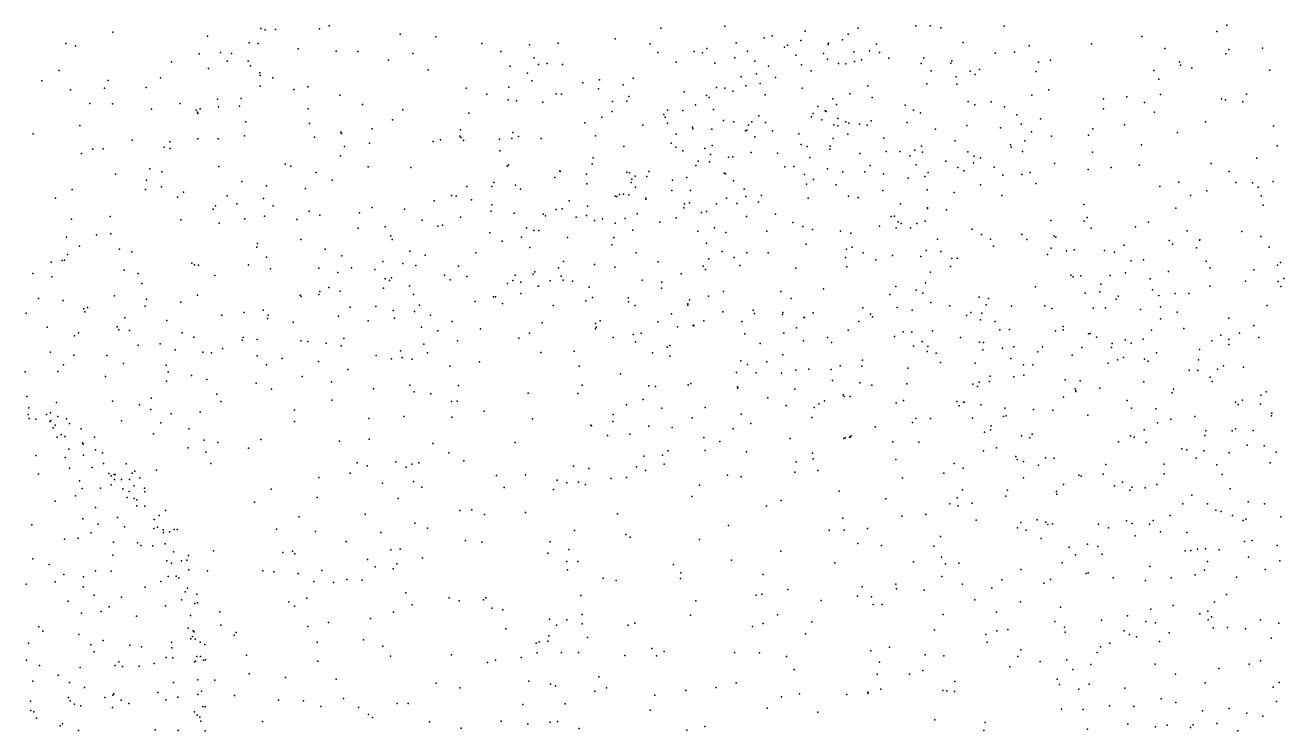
# Model space of a CAD drawing. Header units: metres. Extents: x -25 to 25, y -27.7 to 27.8.
# Drawn here: x 12.198 to 15.288, y 1.747 to 3.479 of the extents above; entities that cross this region are included whole.
import ezdxf

# ---------------------------------------------------------------- set-up
doc = ezdxf.new("R2010")
doc.units = ezdxf.units.M

msp = doc.modelspace()

# ---------------------------------------------------------------- linework, layer by layer
for p in [(12.413, 3.4618, -14.3763), (12.7765, 3.4713, 4.8648), (12.7871, 3.4678, 14.6632), (12.8126, 3.4684, 1.1583), (12.9204, 3.4702, 15.0552), (12.9442, 3.4771, -17.1318), (13.7587, 3.4719, 15.5625), (13.9157, 3.4768, 6.4084), (14.113, 3.4648, 9.6091), (14.2433, 3.4721, 9.4991), (14.3851, 3.4776, -13.067), (14.4197, 3.4771, 0.54), (14.4462, 3.4725, -11.5958), (14.6013, 3.4768, 20.9416), (15.124, 3.4634, -11.1073), (15.1479, 3.4791, -0.1581), (12.2978, 3.4342, 3.5037), (12.6461, 3.4521, 5.7445), (12.7477, 3.436, 21.2106), (12.7704, 3.4343, 14.5093), (13.1188, 3.4573, 11.5037), (13.2066, 3.4505, 21.2277), (13.3196, 3.4339, 8.2703), (13.4366, 3.4312, 18.1513), (13.5069, 3.4352, 8.0178), (13.6469, 3.4454, 6.1393), (13.7322, 3.4333, -14.1996), (13.9441, 3.4355, 1.3593), (14.0123, 3.4477, 9.7551), (14.0317, 3.4533, -14.6243), (14.0696, 3.4304, 12.6095), (14.1024, 3.4413, 16.5389), (14.1695, 3.4313, 16.3686), (14.1704, 3.4346, 10.1951), (14.2047, 3.4434, 0.161), (14.2185, 3.4571, 13.1587), (14.2879, 3.4329, 2.8574), (14.5008, 3.4366, -16.756), (14.8159, 3.4331, 3.0155), (14.9398, 3.4512, 18.1387), (12.3217, 3.4288, 12.9863), (12.6256, 3.4085, 4.3447), (12.6777, 3.4124, 9.4084), (12.7044, 3.4093, 10.0322), (12.8682, 3.4209, 14.8643), (12.9617, 3.415, 0.7265), (13.0148, 3.4146, 15.1932), (13.1498, 3.4094, 11.3174), (13.3658, 3.4143, 10.1425), (13.4481, 3.3992, 15.3709), (13.7513, 3.4118, 6.2607), (13.8408, 3.4145, 21.0565), (13.8613, 3.4115, 9.6997), (13.872, 3.4218, 18.5953), (13.9719, 3.4155, 2.0193), (14.0626, 3.425, 9.9815), (14.0904, 3.4058, 12.8633), (14.1579, 3.4094, 16.0182), (14.2327, 3.4137, 10.3806), (14.2708, 3.4163, 12.0046), (14.2952, 3.4121, 18.7879), (14.4043, 3.3992, -14.8905), (14.5794, 3.4102, 11.0102), (14.6268, 3.4129, -12.5599), (14.6628, 3.4286, 11.215), (14.9962, 3.4222, -0.237), (15.1455, 3.4091, 20.5647), (15.1533, 3.4193, 8.8988), (15.2358, 3.4223, -6.4214), (12.2813, 3.3681, -14.5852), (12.5577, 3.3894, -17.1419), (12.6481, 3.373, 5.9117), (12.694, 3.3908, -14.7531), (12.7454, 3.3911, -14.3463), (12.7515, 3.3793, 5.0397), (13.0899, 3.3933, 8.4775), (13.1874, 3.3693, 9.9777), (13.3887, 3.3786, -16.9851), (13.4583, 3.3827, 10.5391), (13.4801, 3.3849, 6.0856), (13.5174, 3.3824, 17.6965), (13.7966, 3.3886, 16.9457), (13.891, 3.3858, 9.4597), (13.9406, 3.3987, 16.8078), (13.9895, 3.391, 1.1532), (14.0228, 3.3787, 15.7908), (14.1041, 3.3816, 12.2777), (14.168, 3.3959, 2.7615), (14.195, 3.3852, -13.6098), (14.2126, 3.3842, 16.183), (14.2342, 3.39, 9.2951), (14.2516, 3.3942, -13.3898), (14.3186, 3.3982, 13.3626), (14.3982, 3.3854, 9.2431), (14.4703, 3.3858, 3.0479), (14.4732, 3.3915, 11.735), (14.5409, 3.3702, 18.6775), (14.6858, 3.3882, -14.8849), (14.7153, 3.3934, 0.1792), (15.0323, 3.3893, -14.6375), (15.0343, 3.3807, 17.957), (15.0625, 3.374, 3.0453), (15.2539, 3.3688, 17.6173), (12.2388, 3.3427, 20.9308), (12.4018, 3.3434, 1.5344), (12.5304, 3.3498, 12.6282), (12.7746, 3.362, 12.3536), (12.7749, 3.3558, 9.0064), (12.8066, 3.3499, 8.8355), (13.4313, 3.3611, 17.9467), (13.4419, 3.3426, 18.3078), (13.5669, 3.3377, 7.8524), (13.6079, 3.3448, 9.8672), (13.6909, 3.3491, 9.6531), (13.9558, 3.3523, 6.65), (13.9938, 3.3595, 7.1518), (14.04, 3.351, 18.7894), (14.1275, 3.3669, 21.0399), (14.4225, 3.3668, 10.7906), (14.4842, 3.3526, 0.0582), (14.5182, 3.3665, 0.3825), (14.5303, 3.3581, 9.1494), (14.68, 3.3651, -12.2396), (14.9694, 3.3679, 20.7143), (14.9815, 3.3469, 18.2631), (12.3094, 3.3205, 13.1257), (12.3927, 3.3241, 12.7346), (12.4949, 3.3258, 21.0861), (12.7749, 3.329, 6.0329), (12.8576, 3.3215, 10.0019), (12.8921, 3.3276, 0.0923), (12.9707, 3.3071, 11.9585), (13.2809, 3.3241, 11.0166), (13.3315, 3.3097, -17.2189), (13.3858, 3.3269, 9.8832), (13.5014, 3.3104, 9.7596), (13.5147, 3.3096, 18.461), (13.6055, 3.3225, 15.4739), (13.6665, 3.333, 21.0565), (13.8164, 3.3151, -16.5943), (13.8707, 3.3068, 18.7581), (13.8956, 3.3262, 1.8162), (13.9157, 3.3242, 10.13), (13.9352, 3.3171, 7.5048), (13.9674, 3.3303, 2.4833), (14.0026, 3.3357, 0.2491), (14.0145, 3.3085, 12.4369), (14.1054, 3.3242, 16.6938), (14.2227, 3.3103, 16.5272), (14.2669, 3.3301, 0.6674), (14.4115, 3.3351, -11.204), (14.4857, 3.3343, 13.6194), (14.6698, 3.3073, 18.6085), (14.7116, 3.32, -0.0952), (14.9855, 3.3088, -14.3219), (15.1963, 3.3098, 3.1074), (12.3567, 3.2867, 9.7746), (12.4122, 3.2864, 3.772), (12.5787, 3.2871, 5.7691), (12.6707, 3.2977, 4.8377), (12.6726, 3.2789, 21.1736), (12.7242, 3.2804, -0.1024), (12.7285, 3.2988, 14.171), (13.0267, 3.2848, -17.2609), (13.384, 3.2961, 8.0249), (13.4043, 3.2936, 21.1543), (13.4692, 3.2899, 10.7435), (13.6402, 3.2914, 17.1817), (13.6751, 3.2925, 9.4684), (13.6803, 3.3039, 18.6419), (13.8436, 3.2837, 6.4849), (13.8778, 3.3016, 1.4781), (14.1439, 3.2799, 12.0656), (14.1809, 3.2982, 2.957), (14.1903, 3.2848, 9.062), (14.2774, 3.3013, 16.3225), (14.3586, 3.2824, 3.1304), (14.5132, 3.292, 3.1825), (14.5293, 3.2834, 11.5487), (14.5699, 3.2912, 11.1167), (14.6025, 3.2789, 20.9469), (14.8459, 3.2987, 0.0797), (14.903, 3.3032, 18.4479), (14.9461, 3.2891, 13.8611), (15.1354, 3.298, -16.7354), (15.145, 3.296, -0.1133), (15.1875, 3.2909, -0.2594), (12.5084, 3.2726, 9.9801), (12.6176, 3.2705, -14.5432), (12.6209, 3.2659, 5.4564), (12.622, 3.2626, 13.9333), (12.628, 3.2741, 9.3526), (12.8926, 3.274, 8.7039), (13.0996, 3.2468, 11.6866), (13.1257, 3.2716, 21.2212), (13.2875, 3.2628, 15.333), (13.6135, 3.253, 17.3403), (13.6391, 3.2672, 10.5679), (13.7664, 3.26, 15.5424), (13.7693, 3.2537, 7.8107), (13.7755, 3.2704, 9.2922), (13.8128, 3.2698, -14.0068), (13.8877, 3.2722, 7.6796), (13.9122, 3.2449, 16.9798), (13.9991, 3.2568, 1.0285), (14.1284, 3.2538, 10.3993), (14.1325, 3.2623, 8.9011), (14.1542, 3.2467, 7.7518), (14.162, 3.2689, 0.7782), (14.1644, 3.2673, 15.8376), (14.1934, 3.2501, 8.73), (14.2752, 3.2445, 21.0275), (14.379, 3.2709, 8.9636), (14.3959, 3.2637, 8.7702), (14.6329, 3.259, 8.9087), (14.6909, 3.2496, 8.7536), (14.8453, 3.2736, 9.0081), (14.9709, 3.2657, 3.1495), (12.3321, 3.2327, 13.2862), (12.7398, 3.2419, 14.3364), (12.8963, 3.2374, 9.8651), (12.9733, 3.2167, 0.6578), (13.0501, 3.2243, 9.7919), (13.267, 3.222, 0.0439), (13.3953, 3.2157, 18.0269), (13.5721, 3.239, 6.2049), (13.7144, 3.2339, 18.7939), (13.7749, 3.2384, 10.4821), (13.8367, 3.2285, 2.2493), (13.8377, 3.2246, 18.887), (13.8836, 3.2237, 1.2684), (13.9377, 3.2416, -14.3814), (13.9663, 3.2197, 8.8044), (13.9702, 3.2214, 7.9113), (13.9742, 3.2337, 7.0042), (13.9824, 3.2418, 10.3459), (14.0157, 3.2406, 12.875), (14.0325, 3.22, 2.9042), (14.1831, 3.2348, 7.379), (14.193, 3.2321, 8.5617), (14.2129, 3.2417, -14.7013), (14.2205, 3.2384, 10.5419), (14.2466, 3.2361, 11.8898), (14.2653, 3.2336, 7.634), (14.3634, 3.2405, 13.4399), (14.4329, 3.2235, 21.0025), (14.5103, 3.2329, 8.4174), (14.5926, 3.2275, -12.6919), (14.6433, 3.236, 13.7094), (14.6684, 3.2177, 3.2605), (14.8193, 3.2249, 8.84), (14.897, 3.2343, -16.8112), (15.0271, 3.2155, 18.3837), (15.0961, 3.2418, 18.1597), (15.263, 3.2322, 8.9207), (12.2176, 3.2123, 3.4657), (12.4612, 3.1969, 3.908), (12.5536, 3.1928, 4.477), (12.6219, 3.2005, 5.1099), (12.6721, 3.2003, 9.911), (12.7368, 3.2076, 12.3813), (12.9081, 3.2044, 21.2105), (12.9751, 3.2134, 0.4286), (13.0437, 3.1894, 6.0204), (13.1999, 3.1932, 11.5196), (13.2179, 3.1979, 6.0419), (13.2651, 3.2065, 9.6618), (13.2681, 3.2034, 8.3615), (13.2747, 3.196, 21.1668), (13.3625, 3.1993, 18.2521), (13.3931, 3.2007, 6.1004), (13.4095, 3.2062, 9.53), (13.4648, 3.2006, 10.9719), (13.5984, 3.2074, 9.3071), (13.784, 3.1898, 2.0091), (13.7966, 3.2115, 1.7507), (13.885, 3.1835, 6.6874), (13.9896, 3.2052, 21.0198), (14.0977, 3.2122, 13.0887), (14.1036, 3.1866, 4.633), (14.1817, 3.2008, 7.9939), (14.218, 3.2113, 18.9883), (14.3063, 3.2021, 15.9955), (14.4811, 3.1956, -14.7987), (14.6174, 3.1857, -11.071), (14.6527, 3.1955, 8.3268), (14.718, 3.207, 0.1683), (14.8087, 3.2093, 13.7791), (14.9386, 3.1856, 8.6207), (15.2721, 3.1831, 17.8558), (12.3365, 3.164, 20.9147), (12.3647, 3.1744, -17.0252), (12.3896, 3.1754, 13.592), (12.5392, 3.1799, 4.2119), (12.5545, 3.1762, 5.657), (12.972, 3.1585, 12.0573), (12.9824, 3.1816, 15.0162), (13.3633, 3.1709, 18.5602), (13.5928, 3.1535, 18.9467), (13.6678, 3.1811, 7.9486), (13.7954, 3.1798, 17.13), (13.8124, 3.1703, 8.8543), (13.8669, 3.1766, 2.6816), (13.8806, 3.1616, 19.0638), (13.9245, 3.1551, 4.9056), (13.9357, 3.1562, 12.5913), (13.9806, 3.1662, -16.7368), (14.0455, 3.1652, 8.4045), (14.1176, 3.1814, 4.9773), (14.1243, 3.1543, 3.1264), (14.1736, 3.1746, 7.1801), (14.1748, 3.1818, 8.2564), (14.2475, 3.164, 3.2315), (14.3123, 3.1689, 10.6549), (14.3452, 3.1693, 7.9514), (14.3702, 3.1581, 4.5317), (14.3822, 3.1724, 7.4666), (14.3983, 3.1822, 4.8763), (14.4011, 3.1676, 0.1401), (14.5121, 3.1679, 4.7605), (14.5277, 3.1573, 11.3937), (14.5438, 3.1533, 3.3295), (14.6188, 3.18, -14.5472), (14.6463, 3.1694, 18.7271), (14.8186, 3.1676, 18.6151), (15.2221, 3.153, -0.0821), (12.5042, 3.1265, 4.0615), (12.6739, 3.1325, 14.1617), (12.8362, 3.1383, 9.0416), (12.8505, 3.1327, 5.9527), (13.04, 3.1315, 8.7245), (13.145, 3.13, -0.1308), (13.3818, 3.1333, 11.2566), (13.3847, 3.136, 18.7087), (13.5104, 3.1218, 19.085), (13.5905, 3.1385, 17.5173), (13.8446, 3.1347, 4.7329), (13.85, 3.1456, 8.6217), (13.8785, 3.1438, 10.5945), (14.0632, 3.1312, 12.1021), (14.0856, 3.1321, 10.5361), (14.1678, 3.1264, 21.0144), (14.273, 3.1348, 11.7709), (14.3859, 3.1361, 10.8071), (14.4585, 3.1451, 8.0566), (14.4878, 3.13, -11.6499), (14.5027, 3.1216, 7.5571), (14.526, 3.1413, 11.1368), (14.5772, 3.1305, 0.2761), (14.7252, 3.1398, 20.8582), (14.8081, 3.1247, 8.2919), (14.8641, 3.1295, 0.0891), (14.9334, 3.1353, 8.4117), (15.1099, 3.1393, 8.8905), (12.4198, 3.1134, 9.6402), (12.4957, 3.0986, 5.4153), (12.5339, 3.1193, 5.2632), (12.7304, 3.0958, 9.2636), (12.9126, 3.1179, 0.8775), (12.9521, 3.0983, 8.8875), (13.3491, 3.0931, 19.1796), (13.4989, 3.1055, 19.2483), (13.512, 3.1199, 8.1698), (13.576, 3.1131, 9.1522), (13.6749, 3.1186, 19.2286), (13.6817, 3.1164, 8.9861), (13.6856, 3.0929, 2.1299), (13.6877, 3.1014, 20.9612), (13.6959, 3.1084, 1.8965), (13.7242, 3.1074, 1.4984), (13.7289, 3.1196, 2.3616), (13.787, 3.0989, 1.3156), (13.8225, 3.105, 15.5235), (13.9141, 3.1161, 8.1766), (13.9176, 3.1141, 4.5863), (13.937, 3.0968, 6.8542), (14.1114, 3.1124, 15.668), (14.1333, 3.1002, 0.7453), (14.2057, 3.119, 16.8817), (14.2596, 3.1192, 15.8138), (14.3054, 3.1146, -11.2967), (14.3656, 3.1033, 3.3473), (14.4072, 3.1073, 18.9881), (14.4152, 3.1177, 11.5695), (14.5981, 3.1108, -12.9434), (14.6449, 3.1128, -11.8828), (14.6655, 3.1174, 8.1889), (14.6794, 3.0909, -12.4272), (15.0307, 3.094, 20.5219), (15.1543, 3.1202, -0.4704), (15.1703, 3.0932, 18.4615), (15.2117, 3.0925, 13.7531), (15.2622, 3.0957, 3.2139), (12.3137, 3.0754, 13.2284), (12.4935, 3.0758, 4.7467), (12.5328, 3.0827, 4.3576), (12.5868, 3.0689, -17.1499), (12.6941, 3.0604, 12.4919), (12.7907, 3.0848, 14.5311), (12.8864, 3.0779, 12.2653), (13.2452, 3.0613, 18.8039), (13.2562, 3.0591, 18.6248), (13.2828, 3.0831, 18.9753), (13.3441, 3.0828, 9.3875), (13.4021, 3.0868, 19.3918), (13.4142, 3.0767, 21.041), (13.5769, 3.0894, 19.3842), (13.6468, 3.0593, 4.8993), (13.657, 3.0631, 17.3745), (13.6668, 3.064, 8.7588), (13.6805, 3.0623, 8.2432), (13.6963, 3.0819, -17.2538), (13.7855, 3.0732, 8.4651), (13.8312, 3.0735, 2.83), (13.9637, 3.0764, 5.1694), (14.0055, 3.061, -13.7924), (14.1166, 3.0886, 4.4093), (14.1889, 3.0874, 13.2872), (14.2193, 3.0594, 7.0426), (14.3041, 3.0736, 4.3692), (14.4129, 3.0747, -13.5304), (14.4788, 3.0686, 5.1437), (14.5433, 3.0872, 7.7378), (14.5956, 3.061, 4.5258), (14.9837, 3.0831, 3.282), (15.0594, 3.0607, -16.7953), (15.0989, 3.0726, 8.6642), (15.2254, 3.0812, -11.058), (15.2329, 3.0599, 20.274), (12.2729, 3.0548, 3.6345), (12.5719, 3.0571, 9.7818), (12.6651, 3.0359, 9.3905), (12.7175, 3.0409, 14.3431), (12.783, 3.0536, 1.0674), (12.807, 3.036, 21.1293), (13.0504, 3.032, 9.5678), (13.2022, 3.0478, 19.2336), (13.2941, 3.0503, 8.6191), (13.344, 3.0383, 15.3594), (13.5165, 3.0282, 8.6942), (13.5334, 3.0477, 8.5046), (13.579, 3.0349, 4.7211), (13.6505, 3.0582, 1.6522), (13.7218, 3.0522, 5.0972), (13.7222, 3.0541, 4.632), (13.8153, 3.0307, 4.4759), (13.8172, 3.0402, -13.8985), (13.8288, 3.0432, 17.2252), (13.8952, 3.0408, 12.749), (13.9196, 3.0549, 12.3813), (13.9454, 3.0415, 12.9717), (13.9677, 3.0585, 12.2065), (13.9982, 3.0445, 19.2708), (14.1205, 3.0544, -14.498), (14.2433, 3.0563, 0.2384), (14.3469, 3.0405, 20.9898), (14.4131, 3.0305, 16.6113), (14.4134, 3.0289, -14.5433), (14.7974, 3.0387, 18.7379), (15.0233, 3.0302, -10.931), (15.2377, 3.0373, -13.9771), (12.3122, 3.0032, 12.8694), (12.4071, 3.0092, 1.3554), (12.58, 3.0012, 9.635), (12.6597, 3.0271, 21.0506), (12.7374, 3.0037, -17.3261), (12.7859, 3.0106, 0.0549), (12.8649, 3.0023, 14.6482), (12.8952, 3.0226, 0.2426), (12.9217, 3.0126, 9.0708), (13.0192, 3.0187, 21.1396), (13.1293, 3.0278, -17.5161), (13.1731, 3.0005, 15.2531), (13.2668, 3.0075, 18.4171), (13.342, 3.0227, 11.5286), (13.3984, 3.0174, 19.5878), (13.4701, 3.0151, 4.8541), (13.4758, 3.0113, 9.0868), (13.5016, 3.0268, 17.7598), (13.5512, 3.0079, -17.4413), (13.5761, 3.0122, 11.1345), (13.5958, 2.9999, 2.2164), (13.6157, 3.0035, 19.5758), (13.6713, 3.0049, 1.3662), (13.7004, 3.0162, 15.4865), (13.796, 3.0066, 20.9055), (13.8586, 3.0191, 5.3041), (13.871, 3.0221, 1.105), (13.9693, 3.0099, 0.9473), (14.0404, 3.0156, 17.1388), (14.3243, 3.0095, 0.4834), (14.3323, 3.0101, 5.3396), (14.4076, 2.9979, 7.0619), (14.4602, 3.0258, 16.1857), (14.7163, 2.9995, 13.692), (14.7983, 2.9978, 4.811), (14.8054, 3.0073, -0.0813), (12.4082, 2.9667, 4.8713), (12.6742, 2.9928, -0.6639), (13.0156, 2.981, 19.197), (13.0822, 2.984, 18.9672), (13.2109, 2.9855, 19.5496), (13.223, 2.9884, 8.7944), (13.3393, 2.9698, -17.556), (13.4289, 2.9813, 5.1018), (13.4469, 2.9753, 11.4195), (13.459, 2.9751, 20.9269), (13.6469, 2.9928, 6.322), (13.6899, 2.9759, 2.677), (13.7562, 2.996, 10.9548), (13.8493, 2.9732, 2.9874), (13.8904, 2.9815, -17.1145), (13.918, 2.97, 10.8642), (14.0192, 2.9731, 5.4315), (14.0824, 2.9949, 3.2597), (14.1077, 2.9846, 11.8771), (14.131, 2.9777, 6.8857), (14.1996, 2.9735, 10.7705), (14.225, 2.9684, 15.7009), (14.2959, 2.9858, 16.9373), (14.3366, 2.9813, 11.5675), (14.3415, 2.9964, 19.17), (14.3488, 2.9925, 13.4712), (14.3716, 2.9818, 15.8679), (14.3873, 2.9922, 16.7591), (14.5231, 2.9787, 20.929), (14.815, 2.9806, 8.0489), (14.9241, 2.9844, 20.5553), (14.9561, 2.9957, 8.2147), (15.051, 2.9743, 20.3724), (15.1847, 2.9727, 0.0189), (12.2996, 2.9587, 13.4935), (12.3317, 2.9364, 5.3769), (12.3736, 2.9642, 13.8217), (12.7682, 2.9429, 9.5076), (12.8748, 2.9534, 19.305), (13.0958, 2.9623, 8.9494), (13.0992, 2.9531, 18.7952), (13.3692, 2.9493, 8.9874), (13.4169, 2.959, 8.8139), (13.53, 2.9579, 1.8462), (13.6388, 2.9403, 17.4952), (13.6431, 2.9582, 0.2105), (13.8712, 2.9441, 15.5133), (14.1159, 2.9416, 0.7096), (14.4379, 2.9536, 11.3455), (14.546, 2.9655, -14.2669), (14.5677, 2.9538, 7.1528), (14.5755, 2.9364, 5.4003), (14.6447, 2.9651, -13.3411), (14.6569, 2.9528, 7.3739), (14.7246, 2.9624, -10.9145), (14.7284, 2.9588, 5.2311), (14.8961, 2.9392, 4.9163), (15.0067, 2.9508, -0.2831), (15.0153, 2.9414, -6.9957), (15.0811, 2.9518, -6.6348), (15.0819, 2.9522, 18.6797), (15.2318, 2.9608, 18.5919), (12.3024, 2.9166, 5.2267), (12.43, 2.9292, 13.9685), (12.46, 2.9231, 4.0518), (12.7672, 2.9346, 5.8554), (12.7909, 2.9097, 21.0286), (12.9346, 2.929, 5.8692), (12.9753, 2.9129, 14.8418), (13.1429, 2.9248, -0.265), (13.1803, 2.9142, 4.6435), (13.3043, 2.9205, 11.6936), (13.4368, 2.9336, 4.4805), (13.698, 2.9207, 4.3513), (13.8766, 2.9054, 13.0082), (13.9093, 2.9235, 19.4791), (13.9386, 2.9087, 3.1682), (13.9695, 2.9204, 6.7433), (14.0223, 2.9206, 20.9221), (14.2121, 2.9088, 17.0923), (14.2142, 2.9293, 19.3063), (14.2288, 2.9342, 5.4905), (14.2552, 2.9201, 4.1952), (14.3279, 2.9137, 10.8698), (14.3969, 2.911, -11.4727), (14.4104, 2.9262, 11.0021), (14.4463, 2.9238, -16.7967), (14.4735, 2.9067, -13.6523), (14.4862, 2.9072, 19.1696), (14.7078, 2.9164, 4.4258), (14.7173, 2.9314, 7.5541), (14.755, 2.9255, 3.4492), (14.7738, 2.9277, -11.9708), (14.8483, 2.9261, 0.1298), (14.8724, 2.9222, -13.9178), (15.0737, 2.9322, 3.3003), (15.2524, 2.9344, -7.1287), (12.2622, 2.8971, 3.7194), (12.2892, 2.9016, -16.9317), (12.2948, 2.9024, 4.9614), (12.4411, 2.8776, 4.6003), (12.607, 2.8948, 14.241), (12.6138, 2.8911, 19.2379), (12.6235, 2.8899, 19.4624), (12.7464, 2.8911, 14.4459), (12.8004, 2.8811, 19.6185), (12.919, 2.8824, 18.8315), (12.9997, 2.8837, 9.455), (13.0568, 2.8793, 12.1463), (13.0765, 2.8992, 15.0351), (13.1253, 2.8938, 19.6848), (13.1576, 2.8894, 9.1344), (13.2619, 2.8877, 4.4199), (13.5074, 2.8831, 4.3493), (13.5198, 2.8994, 15.4236), (13.5962, 2.8915, 1.2745), (13.6455, 2.8849, 11.195), (13.7525, 2.8979, 20.7967), (13.8625, 2.8873, 11.0011), (13.8684, 2.8792, 5.5964), (13.9528, 2.8889, 13.1643), (14.09, 2.8824, 5.5926), (14.2155, 2.8857, 3.4247), (14.2868, 2.9034, -13.7812), (14.4701, 2.887, 16.0313), (14.9133, 2.9008, 3.4), (14.9441, 2.9032, 5.1143), (15.0048, 2.8741, 4.8023), (15.0977, 2.8999, 5.092), (15.1074, 2.8838, 8.2771), (15.2149, 2.8789, 3.2657), (15.2725, 2.8897, 8.7254), (15.2803, 2.8964, -0.8407), (12.2173, 2.8693, 20.5662), (12.2634, 2.8616, 13.659), (12.4759, 2.8697, -17.1443), (12.4847, 2.8453, 4.2504), (12.6637, 2.8647, 12.6585), (12.9658, 2.8721, 9.2141), (13.0816, 2.8563, 4.4849), (13.0925, 2.8525, 5.0794), (13.0978, 2.8588, 20.9936), (13.2276, 2.8658, 18.331), (13.2417, 2.8544, 19.806), (13.2822, 2.8626, -0.0603), (13.3821, 2.8448, 15.3643), (13.3957, 2.8527, 19.8688), (13.4015, 2.8655, 18.0239), (13.4153, 2.8481, 1.8071), (13.4454, 2.8681, 1.6112), (13.4498, 2.8734, 2.0225), (13.4874, 2.852, 17.8722), (13.5144, 2.8628, 5.4532), (13.5188, 2.8536, 2.5128), (13.542, 2.8506, 6.1459), (13.7129, 2.8536, 5.5999), (13.7609, 2.848, 19.726), (13.8088, 2.8686, 1.046), (14.4082, 2.8464, 19.3254), (14.4204, 2.8728, 6.9221), (14.7657, 2.8657, -12.7679), (14.7709, 2.8618, -12.9972), (14.7898, 2.8639, 5.4141), (14.8393, 2.8435, 7.8933), (14.8616, 2.8648, -12.307), (14.8997, 2.8716, 4.6468), (14.9599, 2.8561, -10.8056), (15.1937, 2.8505, -0.573), (15.2746, 2.8502, 18.7535), (15.2882, 2.8577, 20.0126), (12.4173, 2.8147, 20.5979), (12.6216, 2.8163, 1.1174), (12.8732, 2.8167, 4.8204), (12.876, 2.8129, 14.6083), (12.9194, 2.8184, 0.5926), (12.9215, 2.8251, 12.4019), (12.9436, 2.8354, 4.6483), (12.9717, 2.8265, -0.8467), (13.0777, 2.8332, 4.2965), (13.1416, 2.8393, 5.8625), (13.1516, 2.8184, 4.1534), (13.3476, 2.812, 20.8112), (13.353, 2.8124, 5.4723), (13.4153, 2.8207, 11.6157), (13.4572, 2.8386, 2.3225), (13.4583, 2.8386, 1.449), (13.5832, 2.8359, 2.6787), (13.7605, 2.8336, 6.4461), (13.8759, 2.8138, 20.7575), (13.913, 2.8251, 12.0875), (14.0532, 2.8252, 11.8128), (14.158, 2.8319, 15.6156), (14.321, 2.8182, -11.2553), (14.3358, 2.8379, 20.9133), (14.3858, 2.8285, -8.5842), (14.4017, 2.8211, 3.524), (14.6788, 2.8371, 0.2232), (14.8004, 2.8216, 20.5979), (14.8369, 2.825, 13.6715), (14.8812, 2.8141, 18.9287), (14.966, 2.8295, 20.2492), (14.9812, 2.8155, -7.175), (15.0212, 2.8206, 18.8454), (15.0548, 2.8201, 20.1231), (15.1067, 2.8384, 5.4188), (15.2805, 2.8379, 4.8057), (12.2306, 2.8079, 13.3684), (12.2912, 2.803, 13.9227), (12.3426, 2.783, 3.9284), (12.3512, 2.786, 12.9232), (12.4927, 2.7892, 19.0875), (12.4958, 2.8068, 19.5803), (12.5803, 2.7991, 20.7464), (12.996, 2.7873, 4.1231), (13.0587, 2.7882, 18.5689), (13.1659, 2.7915, 5.3608), (13.3027, 2.8011, 11.7914), (13.3701, 2.7963, 5.9389), (13.4945, 2.7909, 19.9713), (13.5746, 2.8023, 5.665), (13.5909, 2.8103, 17.7022), (13.6788, 2.8099, 2.8624), (13.6794, 2.8003, 6.2945), (13.6961, 2.791, 17.5337), (13.8252, 2.7952, 17.3954), (13.8252, 2.7917, 12.3346), (13.8289, 2.8053, 0.3288), (14.0788, 2.8086, -13.9096), (14.2545, 2.7852, 5.7525), (14.339, 2.7864, 0.4284), (14.422, 2.7984, 16.9156), (14.4685, 2.7899, 20.846), (14.5402, 2.8117, -13.8767), (14.5573, 2.7926, 19.3127), (14.5631, 2.808, 13.6258), (14.6198, 2.7892, 3.5387), (14.7011, 2.7901, 7.1046), (14.7184, 2.7837, 5.6543), (14.8203, 2.7841, 7.6718), (14.8506, 2.7856, -12.5872), (14.8766, 2.8064, -11.8265), (14.9855, 2.788, 13.6549), (15.2474, 2.791, -7.3491), (12.2008, 2.7725, 13.8015), (12.3443, 2.7755, 19.3309), (12.4428, 2.7611, 5.6991), (12.546, 2.7539, 4.6577), (12.6814, 2.7675, 14.3502), (12.7358, 2.7742, 4.7504), (12.7821, 2.7793, 4.5606), (12.7931, 2.7589, 0.2365), (12.7946, 2.7673, 19.831), (12.8559, 2.7502, 4.2506), (12.9678, 2.7651, 5.2281), (13.0405, 2.7532, 12.2634), (13.1013, 2.7784, -0.682), (13.1048, 2.7596, -17.6273), (13.1542, 2.7763, 12.0534), (13.1933, 2.767, 20.8585), (13.2467, 2.7517, 3.9258), (13.6096, 2.7533, -17.53), (13.7513, 2.7511, 12.9977), (13.7846, 2.7706, 11.1633), (13.8643, 2.7532, -13.9631), (13.9113, 2.7753, -17.2562), (13.9577, 2.7514, 19.6929), (13.9855, 2.7793, 3.2868), (13.9883, 2.7715, 6.662), (14.0578, 2.7689, 0.7348), (14.0579, 2.7737, 17.2927), (14.1099, 2.762, 10.9969), (14.1112, 2.7619, 20.8313), (14.1325, 2.7728, -8.4435), (14.2451, 2.7517, 4.0733), (14.2737, 2.7701, -14.3752), (14.2784, 2.7636, 10.9574), (14.3761, 2.7796, 11.0906), (14.5091, 2.7665, 5.7349), (14.5202, 2.7738, 4.1644), (14.5436, 2.756, 6.9113), (14.5467, 2.7726, 16.3988), (14.5799, 2.7516, -8.4698), (14.9365, 2.7809, 4.5166), (14.9854, 2.7586, 8.0229), (15.026, 2.7748, -13.8357), (15.153, 2.7599, 13.62), (12.2523, 2.7378, 5.511), (12.3295, 2.7243, 19.5058), (12.4244, 2.7389, 14.1233), (12.4282, 2.7316, 4.852), (12.4543, 2.7295, 20.446), (12.5833, 2.7237, 5.8084), (13.1714, 2.7379, 19.9522), (13.2114, 2.7285, 5.5261), (13.3164, 2.7337, 1.9272), (13.436, 2.7235, 1.2909), (13.4362, 2.723, 0.1557), (13.4677, 2.7485, 20.586), (13.598, 2.7337, 20.4532), (13.5985, 2.7469, 11.3955), (13.5998, 2.7375, 1.1304), (13.6905, 2.7202, 4.0484), (13.7108, 2.7235, 12.7846), (13.8, 2.739, 19.8883), (13.8383, 2.7425, 15.4971), (13.84, 2.7411, 13.1728), (13.9653, 2.7211, 11.0868), (14.0611, 2.7234, 4.0487), (14.0919, 2.7359, 13.4293), (14.2183, 2.7302, 19.5633), (14.3537, 2.7262, -14.1267), (14.3753, 2.7252, 19.5282), (14.4258, 2.7287, 6.8149), (14.5912, 2.7313, 19.4885), (14.6147, 2.7324, 20.6905), (14.7275, 2.7291, -3.8086), (14.7463, 2.7398, 19.2353), (14.7467, 2.731, -13.4933), (14.8084, 2.7212, -13.7424), (14.8124, 2.722, 3.4844), (14.9634, 2.7307, 19.9416), (15.0425, 2.7348, -12.1612), (15.179, 2.7234, -10.8401), (15.2146, 2.7417, 5.6331), (12.3194, 2.7162, 20.3023), (12.4756, 2.6933, 19.8783), (12.5295, 2.6969, -0.5408), (12.6123, 2.713, 19.9466), (12.7313, 2.7061, 12.6794), (12.7333, 2.7128, 20.7092), (12.7675, 2.7079, 5.1668), (12.8751, 2.7041, 4.0621), (12.8925, 2.7027, 12.5125), (12.9371, 2.6985, 19.9736), (12.9736, 2.6922, 3.9203), (12.9809, 2.7097, 20.8111), (13.177, 2.6959, 5.6859), (13.2593, 2.7046, 20.1067), (13.41, 2.7112, 20.2721), (13.6415, 2.7128, 6.1099), (13.6968, 2.7022, 20.2254), (13.7746, 2.689, 20.4566), (13.7808, 2.6931, 20.0642), (14.0027, 2.6979, -14.1598), (14.1087, 2.7044, 19.6726), (14.1676, 2.7121, -16.9877), (14.1777, 2.7004, 0.3433), (14.3326, 2.7147, 20.8106), (14.3787, 2.6914, 5.864), (14.4006, 2.7026, 13.6135), (14.4145, 2.6902, -8.2746), (14.4941, 2.7126, 16.0358), (14.5409, 2.7014, -16.8373), (14.5507, 2.7002, 16.569), (14.6257, 2.6895, 19.6825), (14.6956, 2.69, -6.977), (14.8283, 2.713, 7.3011), (14.8671, 2.6978, 4.3599), (14.8984, 2.7068, -7.3587), (14.9138, 2.6989, 7.8479), (14.9428, 2.7084, 5.7044), (15.1111, 2.7047, -0.3516), (15.1333, 2.7186, 18.9171), (15.1532, 2.6957, 8.209), (15.1534, 2.7073, 4.5624), (15.2272, 2.7128, 3.2696), (12.2605, 2.6769, 13.0392), (12.3174, 2.6689, 19.0483), (12.3988, 2.6687, -17.1862), (12.5663, 2.6823, 4.4768), (12.6347, 2.6766, 20.2933), (12.656, 2.6749, 0.082), (12.6829, 2.6854, 4.2962), (12.7676, 2.6677, 20.1324), (12.8295, 2.661, 14.5132), (13.0597, 2.6687, 20.1278), (13.0976, 2.66, 20.5783), (13.1197, 2.6797, 18.4689), (13.1235, 2.6633, -0.8774), (13.1479, 2.6592, 20.2647), (13.1858, 2.6748, -0.2192), (13.4642, 2.6756, 11.6383), (13.5461, 2.6788, 3.9333), (13.7379, 2.6746, 11.2826), (13.7809, 2.6664, 0.9476), (14.0583, 2.6696, 11.667), (14.4129, 2.6783, 15.8459), (14.4346, 2.674, 19.694), (14.5492, 2.6819, 16.2288), (14.5976, 2.6866, 0.1417), (14.6179, 2.6607, 19.8342), (14.6842, 2.6773, 5.8266), (14.7684, 2.6694, 13.6798), (14.7927, 2.6876, 19.675), (14.8652, 2.6881, -16.8361), (14.8796, 2.658, 7.4645), (14.8947, 2.6638, 19.5287), (14.9465, 2.6597, -3.9006), (14.9756, 2.675, 19.7103), (15.0791, 2.658, -7.5339), (15.0811, 2.6829, 3.3384), (12.1982, 2.6282, -16.9612), (12.2785, 2.6292, 5.6174), (12.2922, 2.6455, 4.884), (12.4397, 2.6483, 4.1516), (12.544, 2.6448, 14.2504), (12.5495, 2.6281, -0.2153), (12.791, 2.6457, 20.4218), (12.9185, 2.6535, 20.5703), (12.9903, 2.6338, 14.7755), (13.2406, 2.6419, 3.7639), (13.3134, 2.6524, 15.3084), (13.5583, 2.6425, 2.8198), (13.9552, 2.6556, 19.9419), (13.9716, 2.6466, 0.3986), (14.0189, 2.6529, 5.9672), (14.0901, 2.6327, 19.8543), (14.122, 2.6349, 0.6207), (14.1771, 2.6337, 3.991), (14.1987, 2.6429, 20.7207), (14.252, 2.6421, 15.6713), (14.2541, 2.6571, 13.5632), (14.3653, 2.6371, 17.1254), (14.4457, 2.6514, -10.8894), (14.5307, 2.6498, -11.3395), (14.6495, 2.6452, -8.286), (14.672, 2.6455, 6.9478), (14.8572, 2.6491, -0.0486), (14.9555, 2.6544, -6.6608), (15.056, 2.6322, 13.6176), (15.0767, 2.6315, -12.4281), (15.125, 2.6348, -11.9181), (15.1401, 2.6432, -16.7824), (15.189, 2.6399, 19.6769), (12.395, 2.6166, 5.0568), (12.5453, 2.6053, 1.0135), (12.6067, 2.6189, 5.2211), (12.6443, 2.6094, 12.7928), (12.7652, 2.6003, 0.4834), (12.878, 2.6165, -1.0357), (12.9503, 2.604, 5.6337), (13.1427, 2.5956, 12.1734), (13.5653, 2.5957, 1.0687), (13.66, 2.6231, 2.9509), (13.8258, 2.5962, 6.052), (13.8327, 2.5996, 3.1637), (13.9443, 2.6264, 3.2761), (13.9924, 2.6259, 15.5352), (14.0553, 2.6252, 3.3852), (14.1801, 2.6069, 5.9824), (14.247, 2.6015, 17.2786), (14.2766, 2.5957, 19.8511), (14.363, 2.5985, 3.5499), (14.5244, 2.5979, 0.283), (14.54, 2.6026, 13.6759), (14.5658, 2.6044, 16.7824), (14.5676, 2.6175, 20.5535), (14.6257, 2.6163, 20.07), (14.65, 2.6201, 3.5568), (14.7511, 2.6083, -4.0537), (14.7885, 2.606, -7.5886), (14.9444, 2.6034, 0.1904), (15.1076, 2.6149, 19.1363), (15.112, 2.6048, 0.1824), (12.2021, 2.5678, 22.1424), (12.669, 2.5736, 4.0305), (12.8028, 2.5855, 5.4428), (13.0531, 2.5863, 12.3274), (13.153, 2.5791, 15.068), (13.1938, 2.5743, 1.7695), (13.2617, 2.5947, 1.5059), (13.4333, 2.5761, 3.7544), (13.5546, 2.5748, 17.9913), (13.729, 2.5939, 12.323), (13.7458, 2.5922, 13.182), (13.9472, 2.5914, 20.2403), (13.9475, 2.5879, 0.7914), (14.0877, 2.5859, 11.5222), (14.206, 2.5714, 11.1547), (14.2088, 2.5675, 3.4721), (14.2236, 2.5677, 6.6709), (14.5364, 2.5926, -3.8145), (14.7477, 2.566, 4.1876), (14.776, 2.5866, -10.7455), (14.7777, 2.5814, -8.6596), (14.7778, 2.5803, 5.9042), (14.8366, 2.5882, 7.1759), (15.0142, 2.5771, 7.9402), (15.0175, 2.5861, 5.8476), (15.2315, 2.5713, 4.426), (15.2447, 2.5792, 8.303), (12.2073, 2.5396, 21.581), (12.2749, 2.5529, 5.2119), (12.4122, 2.5565, 14.2081), (12.4792, 2.5474, 4.0239), (12.5071, 2.5357, -0.7374), (12.5076, 2.5635, -17.4009), (12.6784, 2.5555, 14.3556), (12.8594, 2.534, -17.6246), (12.9511, 2.5589, 18.6045), (13.2448, 2.5557, 18.3515), (13.2591, 2.5562, 2.3972), (13.6744, 2.5476, 15.4894), (13.7155, 2.5601, -17.4838), (13.7616, 2.5387, 12.1288), (13.8676, 2.5404, 11.8347), (14.0214, 2.5645, -8.4433), (14.0663, 2.5458, 11.2216), (14.1348, 2.5408, 11.3659), (14.1464, 2.5494, 17.3953), (14.1609, 2.5574, 19.9946), (14.3367, 2.5519, 6.0026), (14.3546, 2.5581, 0.3841), (14.4852, 2.5552, 20.0313), (14.4912, 2.545, 5.989), (14.5016, 2.5541, -8.0397), (14.5038, 2.5536, 15.9391), (14.5447, 2.5472, 20.2202), (14.6031, 2.5393, 16.4429), (14.6734, 2.5354, -7.3464), (14.7208, 2.534, -6.7524), (14.9032, 2.5575, -8.0536), (14.9141, 2.5387, 7.6183), (14.9738, 2.5376, -12.8045), (15.1694, 2.5535, 19.3084), (15.1763, 2.5483, 5.8609), (15.1869, 2.5589, -7.814), (15.2313, 2.5492, 15.6092), (12.2052, 2.5232, 5.4955), (12.2077, 2.5141, 18.951), (12.2242, 2.5121, 22.6074), (12.2507, 2.5237, 21.9965), (12.2584, 2.5065, 21.8992), (12.2601, 2.5276, 22.4853), (12.2611, 2.5091, 21.4387), (12.278, 2.5183, 22.1081), (12.2996, 2.5125, 22.4005), (12.4346, 2.5079, 5.3602), (12.5309, 2.5032, 12.8878), (12.5566, 2.5249, 18.8532), (12.628, 2.5296, 5.7632), (12.8598, 2.5061, 3.7745), (13.0418, 2.5138, 3.6766), (13.1276, 2.5189, 2.0241), (13.246, 2.5169, 15.2487), (13.3254, 2.5318, 11.885), (13.444, 2.513, 18.1726), (13.6407, 2.5067, 11.5104), (13.6415, 2.5235, 12.5729), (13.8359, 2.5151, 6.3639), (13.9558, 2.5243, 3.9467), (14.1293, 2.5161, 20.2554), (14.377, 2.5036, 13.647), (14.385, 2.5133, 15.7099), (14.4204, 2.5135, 20.3197), (14.524, 2.5143, -11.1153), (14.6004, 2.5189, 16.2401), (14.6068, 2.5201, 16.6329), (14.8067, 2.5222, 3.4768), (14.978, 2.5034, 7.8065), (15.0112, 2.5124, -10.7641), (15.0699, 2.5184, -3.7125), (15.2578, 2.5203, -0.469), (15.2588, 2.5268, 3.1916), (12.2668, 2.4906, 1.003), (12.2717, 2.497, 21.644), (12.2868, 2.4747, 21.8039), (12.3073, 2.5013, 13.0105), (12.3355, 2.4884, 22.197), (12.5136, 2.4762, 0.0086), (12.6002, 2.4883, 0.2902), (13.5871, 2.4976, 0.3783), (13.5884, 2.4957, 12.931), (13.6275, 2.472, 13.1009), (13.6825, 2.4749, 3.013), (13.7294, 2.4945, 17.8194), (13.7863, 2.4916, 6.2145), (13.9367, 2.4884, 6.4781), (13.9794, 2.5013, 11.3438), (14.2853, 2.4934, 20.4053), (14.5531, 2.4799, -3.597), (14.568, 2.4858, 4.0659), (14.5701, 2.4953, 17.0776), (14.6702, 2.4754, 0.1226), (14.9456, 2.4862, -8.5744), (15.0964, 2.4838, 15.7171), (15.1615, 2.4837, 8.1404), (15.1699, 2.4882, 15.4649), (15.2131, 2.4846, -11.7782), (12.2769, 2.4677, 3.9698), (12.2954, 2.4697, 21.3365), (12.339, 2.4541, 21.9579), (12.3408, 2.4503, 21.4531), (12.3686, 2.4675, 18.8858), (12.5986, 2.4413, 0.5196), (12.6374, 2.4604, 3.9125), (12.6712, 2.4546, 5.6274), (12.777, 2.4625, 12.6991), (12.9695, 2.4579, -1.2455), (13.0423, 2.4626, 14.8477), (13.1986, 2.452, 3.5927), (13.4008, 2.4544, 2.7079), (13.8641, 2.4674, 11.5081), (13.9037, 2.4571, 3.2256), (14.0765, 2.4643, -17.2052), (14.2079, 2.4646, 15.5968), (14.2115, 2.4662, 13.5931), (14.2217, 2.4681, -8.4371), (14.2237, 2.4675, 6.0913), (14.2263, 2.4709, 0.3783), (14.3286, 2.4563, 3.9511), (14.392, 2.4558, -8.7855), (14.5828, 2.4421, 0.2714), (14.6441, 2.4708, -7.0787), (14.6645, 2.4659, 6.0379), (14.8827, 2.4565, 0.2423), (14.9119, 2.4708, 13.6841), (14.9206, 2.4679, -13.3496), (14.9499, 2.455, -13.0697), (15.0941, 2.4718, 4.2997), (15.1984, 2.4481, -12.672), (15.2396, 2.4465, -6.5515), (12.224, 2.4231, 22.7865), (12.2963, 2.418, 5.639), (12.305, 2.4386, -17.3306), (12.3411, 2.4238, 22.62), (12.3708, 2.4371, 22.5153), (12.3884, 2.4294, 22.0812), (12.6416, 2.4314, -17.5933), (12.7465, 2.4409, 18.7185), (13.238, 2.4294, 1.418), (13.7172, 2.4216, 3.7913), (13.7628, 2.4239, 11.8285), (13.7765, 2.4345, 11.6359), (13.8676, 2.4348, 0.8131), (13.9692, 2.4321, 13.4748), (14.1314, 2.4283, 17.5349), (14.1328, 2.4149, 3.9161), (14.3359, 2.4128, 3.4981), (14.5507, 2.4343, 13.6986), (14.6304, 2.4207, 16.0857), (14.6332, 2.4131, 15.8385), (14.7031, 2.417, 17.088), (14.7247, 2.416, 16.9264), (15.0376, 2.4395, 5.9929), (15.05, 2.4367, 15.552), (15.0732, 2.4165, 7.9435), (15.0919, 2.4343, 15.9333), (15.1537, 2.4292, 13.6384), (15.2693, 2.4311, -8.0944), (12.3069, 2.3918, 22.7325), (12.363, 2.3935, 21.298), (12.3907, 2.4033, 21.3964), (12.4458, 2.4023, 22.2415), (12.4676, 2.3846, 5.5839), (12.521, 2.3868, -1.0432), (12.6543, 2.4031, 14.3494), (12.9961, 2.3795, 2.1284), (13.0135, 2.4047, 12.4098), (13.0376, 2.3973, 1.8997), (13.1079, 2.407, -17.6642), (13.1332, 2.3939, -0.7768), (13.1477, 2.402, 1.578), (13.1646, 2.4047, 12.1755), (13.275, 2.4095, 2.6078), (13.5444, 2.397, 11.6862), (13.5819, 2.391, 15.4904), (13.6992, 2.3952, 0.922), (13.721, 2.3859, 17.9634), (13.7667, 2.4014, 15.5158), (14.0876, 2.3817, 3.3602), (14.0906, 2.4075, -8.7019), (14.1439, 2.3859, 6.5748), (14.4535, 2.3794, 0.2762), (14.4792, 2.4033, 17.4312), (14.5011, 2.3916, 15.5574), (14.6495, 2.4079, 6.8654), (14.6862, 2.3989, 15.6559), (14.8516, 2.4008, 15.8306), (14.9941, 2.4013, -13.5423), (15.1234, 2.3998, -0.2472), (15.2543, 2.4049, 16.1654), (12.231, 2.3771, 22.8655), (12.3314, 2.361, 21.1672), (12.4036, 2.3789, 21.8561), (12.409, 2.3733, 22.6152), (12.4097, 2.3511, 14.2485), (12.4164, 2.3761, 21.6219), (12.4171, 2.3636, 21.7524), (12.4192, 2.3763, 21.4911), (12.4346, 2.3642, 21.9527), (12.4546, 2.3642, 22.0924), (12.4605, 2.3792, 22.3612), (12.4793, 2.3677, 3.9622), (12.9194, 2.3689, 14.6328), (13.0757, 2.3546, -0.3458), (13.1517, 2.3589, -1.3474), (13.3554, 2.3739, 3.5816), (13.4261, 2.3752, 0.2992), (13.5039, 2.3624, 3.6411), (13.5278, 2.3561, 12.85), (13.5567, 2.3577, 2.939), (13.5738, 2.3513, 18.1583), (13.637, 2.3661, 12.3757), (13.6741, 2.3685, 12.2177), (13.854, 2.35, 6.234), (13.9228, 2.375, 6.3732), (13.956, 2.3707, 3.8919), (14.3521, 2.368, 0.3799), (14.649, 2.3677, -17.0781), (14.7477, 2.3516, -11.0794), (14.7846, 2.3742, -3.4811), (14.791, 2.3722, 15.4799), (14.8444, 2.3768, 16.0096), (14.892, 2.3578, 6.0842), (14.9761, 2.352, 3.3307), (14.9947, 2.3776, -11.35), (15.1371, 2.3759, 15.2679), (12.3217, 2.3238, 22.8216), (12.3384, 2.3419, 0.6255), (12.3832, 2.3424, 0.3333), (12.4378, 2.3411, -0.5623), (12.4483, 2.32, 22.6699), (12.4531, 2.3347, 21.3674), (12.4661, 2.3482, 22.519), (12.491, 2.3429, 22.2851), (12.4918, 2.3338, 22.1862), (12.8021, 2.3404, -1.3641), (12.9149, 2.3201, 18.6216), (13.1721, 2.3454, -0.0331), (13.3738, 2.3443, 11.88), (13.4956, 2.3395, 1.0742), (13.8349, 2.3221, 13.4094), (14.1967, 2.3356, 17.6591), (14.4862, 2.3188, 3.4688), (14.4994, 2.3389, 3.9951), (14.6055, 2.323, -8.2244), (14.6095, 2.3381, 15.426), (14.7303, 2.3348, 17.3669), (14.7307, 2.3283, -3.7293), (14.8728, 2.3483, 16.9498), (14.9105, 2.3376, 16.1691), (14.9152, 2.3455, -8.8103), (14.9475, 2.3439, -3.7477), (15.0621, 2.3254, 16.2203), (15.1563, 2.3411, 3.1927), (12.272, 2.3107, 21.0445), (12.3712, 2.2951, -0.8971), (12.466, 2.3171, 21.6598), (12.4722, 2.2995, 21.8303), (12.4726, 2.3143, 21.5538), (12.4921, 2.2986, 21.9979), (12.5429, 2.2881, 12.8671), (12.7611, 2.3081, 14.4642), (13.1142, 2.3171, 18.4949), (13.2651, 2.2882, 2.7067), (13.2946, 2.2895, -1.1028), (14.0183, 2.2987, 6.2086), (14.054, 2.3126, 17.715), (14.3111, 2.3169, 15.4266), (14.4685, 2.3044, -17.1759), (14.4888, 2.2993, -8.449), (14.5228, 2.3058, 17.5944), (15.0406, 2.3042, 13.7182), (15.1011, 2.3045, -12.9806), (15.1212, 2.2885, 0.3075), (15.201, 2.3089, 13.9315), (15.2408, 2.3042, 8.2802), (12.3397, 2.2671, 12.963), (12.4251, 2.2705, 22.7695), (12.5148, 2.2658, 22.5949), (12.5275, 2.276, 22.5098), (12.8705, 2.2726, 3.6071), (13.0325, 2.2786, 2.4653), (13.1548, 2.2571, 15.1015), (13.3261, 2.2779, 1.2448), (13.4268, 2.2831, 2.8485), (13.6523, 2.2795, 11.9699), (14.2055, 2.2692, 0.4685), (14.3506, 2.2739, 6.6879), (14.4092, 2.2779, 6.1766), (14.533, 2.264, 0.2935), (14.6424, 2.2582, 4.0728), (14.6827, 2.2652, -7.9869), (14.704, 2.2593, 17.5149), (14.9019, 2.2626, 7.3253), (14.9159, 2.2559, 16.5309), (14.9674, 2.263, 16.7074), (15.0088, 2.2754, 16.3767), (15.134, 2.2853, 8.0452), (15.1625, 2.276, 4.201), (15.1882, 2.2636, -8.8591), (15.1949, 2.2663, 16.3648), (15.2805, 2.2723, -13.775), (12.2149, 2.253, 23.0121), (12.3601, 2.2333, 3.929), (12.3775, 2.254, 22.8654), (12.4417, 2.2475, -0.1545), (12.5137, 2.2441, 21.7817), (12.5232, 2.2472, 21.4493), (12.5369, 2.2405, 3.8073), (12.538, 2.2336, 21.9681), (12.5524, 2.2352, 22.0796), (12.5636, 2.2411, 22.1815), (12.5717, 2.2409, 22.4031), (12.8156, 2.2419, -1.5751), (12.9107, 2.2367, 2.3602), (13.0714, 2.2342, 3.5189), (13.1861, 2.2443, -1.5867), (13.5469, 2.2385, 13.0465), (13.6729, 2.229, 3.6887), (13.9251, 2.2508, -17.4225), (14.1718, 2.2399, -17.3275), (14.2092, 2.2396, 6.2029), (14.2662, 2.2433, 3.3806), (14.634, 2.2454, -7.2331), (14.6557, 2.2395, -7.4477), (14.7091, 2.2537, -8.8816), (14.7202, 2.2548, 6.1786), (14.8331, 2.2542, 15.2565), (14.8579, 2.2452, 17.3686), (14.9229, 2.226, -0.0477), (14.9581, 2.2544, 7.5973), (14.9856, 2.2353, 17.1996), (15.0497, 2.2337, 7.8098), (12.2951, 2.2174, 20.9775), (12.3284, 2.2197, 22.9468), (12.4148, 2.2098, 21.1039), (12.4743, 2.2082, -1.2435), (12.4825, 2.2022, 21.2073), (12.5118, 2.2008, 22.7215), (12.5419, 2.2057, 21.6229), (12.9865, 2.2114, 14.8334), (13.2789, 2.2141, 3.5047), (13.319, 2.2104, -1.4202), (13.4867, 2.211, 3.5648), (13.6838, 2.2222, 13.2791), (13.854, 2.2163, 17.9768), (14.2425, 2.2068, 15.3247), (14.3006, 2.2016, 3.9306), (14.4292, 2.2003, -8.6913), (14.4452, 2.224, 17.7258), (14.6922, 2.2188, 0.2777), (14.7608, 2.1978, 7.0339), (14.8062, 2.2051, 3.3468), (14.8313, 2.1995, -17.1514), (15.0963, 2.1941, 3.176), (15.1915, 2.2116, -16.9151), (15.2108, 2.2145, 14.1447), (15.2719, 2.202, -11.3677), (12.2167, 2.1692, 0.2839), (12.413, 2.1779, 22.8989), (12.5456, 2.1641, 21.8005), (12.5627, 2.1863, 22.5667), (12.5818, 2.1642, 22.1262), (12.5952, 2.1661, 22.3259), (12.5991, 2.1772, -17.6894), (12.6602, 2.1886, 18.7086), (12.8306, 2.1847, 18.6512), (12.8544, 2.1884, 1.9239), (12.8603, 2.1814, -1.8267), (13.0389, 2.168, 18.5539), (13.096, 2.1916, 12.2687), (13.119, 2.1929, 2.6468), (13.174, 2.1719, -1.8319), (13.4815, 2.1829, 1.0922), (13.533, 2.1923, 2.967), (13.9324, 2.1656, 0.7074), (14.0533, 2.188, -8.8669), (14.4476, 2.1733, 3.3661), (14.7768, 2.179, -6.7567), (14.8426, 2.1807, 0.2937), (15.0456, 2.1891, -6.6462), (15.0601, 2.19, 6.1841), (15.076, 2.1932, 16.8945), (15.1295, 2.1916, 15.0796), (15.2015, 2.1736, -13.1571), (15.2781, 2.164, 14.2737), (12.2568, 2.1551, 23.0556), (12.3708, 2.1394, 22.9651), (12.4093, 2.1388, 21.0584), (12.5571, 2.1587, 21.8934), (12.5997, 2.1426, 22.2194), (12.6462, 2.1397, 12.7341), (12.7814, 2.1401, 3.5986), (12.8085, 2.1374, 2.2173), (12.8686, 2.133, 12.5263), (12.9261, 2.1404, -2.1728), (13.0575, 2.1496, -0.4508), (13.1018, 2.1448, -2.0556), (13.1104, 2.1569, 1.4871), (13.528, 2.1623, 12.5445), (13.5297, 2.1424, 18.3084), (13.5546, 2.1625, 12.3838), (13.7898, 2.1551, 15.5408), (13.8082, 2.1345, 3.1337), (14.1858, 2.1598, 17.8413), (14.3787, 2.1622, -17.3371), (14.4579, 2.1566, 13.659), (14.4903, 2.1585, 15.193), (14.6425, 2.1432, 6.9308), (14.7444, 2.1594, -8.1677), (14.8027, 2.1333, 6.2315), (14.8075, 2.1346, 15.1465), (14.959, 2.1501, 3.2401), (15.0934, 2.1418, 17.0928), (15.1008, 2.1629, 16.6902), (15.2427, 2.1434, 8.3553), (12.2003, 2.107, 20.8426), (12.2721, 2.1129, -17.55), (12.293, 2.1309, 14.3238), (12.3414, 2.1247, 9.6523), (12.5311, 2.1136, 22.7766), (12.5489, 2.1259, 21.3115), (12.5689, 2.127, 21.4944), (12.5757, 2.1228, 22.6328), (12.9069, 2.1135, -2.8752), (12.955, 2.1111, 1.6787), (12.9875, 2.1183, 2.5742), (13.0254, 2.1171, -2.5366), (13.6168, 2.1222, 0.9929), (13.6487, 2.116, 3.0685), (13.8073, 2.1206, 0.4532), (14.0099, 2.1306, 6.2613), (14.3353, 2.1071, 17.8499), (14.4485, 2.1258, 6.7696), (14.4992, 2.1071, 6.236), (14.5956, 2.1175, 0.1709), (14.6993, 2.1096, 4.1107), (14.7152, 2.1187, 17.6614), (14.869, 2.1227, 4.1334), (14.949, 2.1159, 13.8787), (15.0115, 2.123, 7.6959), (15.0709, 2.1299, 14.0472), (15.1722, 2.124, -13.4221), (12.3409, 2.1008, -0.5321), (12.3673, 2.0804, 18.7679), (12.4349, 2.0755, -1.4962), (12.4924, 2.0998, 12.8133), (12.5911, 2.088, 22.033), (12.5968, 2.0972, -1.731), (12.6193, 2.0823, 22.357), (12.8896, 2.0724, -3.1162), (13.1331, 2.0855, -3.0228), (13.2394, 2.0732, -2.5408), (13.3295, 2.0737, 18.4376), (13.5627, 2.079, 12.2335), (13.9925, 2.0802, 3.1808), (14.0067, 2.0829, 6.4871), (14.0709, 2.0939, 0.428), (14.2414, 2.0778, 6.239), (14.2532, 2.1004, 3.2654), (14.2758, 2.0759, 6.6892), (14.3371, 2.0953, -8.9208), (14.4053, 2.0925, 0.2817), (14.5711, 2.0978, -8.9474), (15.1471, 2.0814, 4.1449), (12.3039, 2.0656, 20.9106), (12.3845, 2.0397, 20.9762), (12.4046, 2.0514, 14.396), (12.5429, 2.054, 21.2102), (12.5818, 2.0688, 21.78), (12.615, 2.0595, 22.5259), (12.6213, 2.061, 22.216), (12.8456, 2.064, 1.8112), (12.8598, 2.0529, 14.7424), (13.1484, 2.0567, -0.1147), (13.264, 2.0661, 0.0754), (13.3231, 2.0688, 1.2506), (13.3437, 2.0483, 15.4147), (13.3709, 2.0438, 2.9203), (13.8446, 2.0662, 0.7973), (14.1524, 2.0667, 0.4966), (14.2798, 2.0575, 15.1453), (14.302, 2.0568, 0.4021), (14.5298, 2.0684, 3.2828), (14.642, 2.0637, 0.3074), (14.7398, 2.0509, 13.7043), (14.9618, 2.0456, 15.0456), (15.0164, 2.0549, 17.4093), (15.1018, 2.041, 17.2719), (15.1184, 2.0625, 0.3681), (12.3365, 2.0356, 23.0685), (12.4715, 2.0287, 22.9448), (12.6044, 2.0305, 22.6826), (12.6765, 2.0388, 14.5548), (12.9432, 2.0127, 3.5041), (13.0463, 2.0228, 2.6938), (13.1028, 2.0382, -17.7175), (13.4852, 2.0209, 0.2723), (13.5277, 2.0193, 12.4459), (13.5654, 2.0096, 13.0678), (13.5655, 2.0325, 3.5799), (13.695, 2.011, -17.5642), (13.8316, 2.0308, 3.7817), (14.0096, 2.0103, 17.9969), (14.0453, 2.0315, 3.9019), (14.1293, 2.0146, 6.5904), (14.4519, 2.033, 4.0246), (14.5828, 2.0386, 17.7989), (14.7262, 2.0151, -7.0279), (14.8402, 2.0184, -8.027), (14.9046, 2.0295, 7.4568), (14.9494, 2.0154, -9.0175), (14.9728, 2.0124, -0.0859), (15.0821, 2.0346, 6.2701), (15.1023, 2.0192, 3.1419), (15.1105, 2.0271, -17.0711), (15.2309, 2.0194, -6.6265), (15.2762, 2.0115, 16.8096), (12.2317, 2.0024, -1.1853), (12.2416, 1.9917, 20.829), (12.3301, 1.9836, -0.3483), (12.5984, 1.9994, 21.355), (12.6092, 1.979, 21.6974), (12.6107, 1.9928, 21.5505), (12.613, 1.9897, 12.6742), (12.6786, 2.0067, 18.6735), (12.711, 1.9816, 2.1198), (12.716, 1.9886, -3.2557), (12.8921, 2.0029, 12.4463), (13.3784, 1.9978, -2.296), (13.4834, 1.9802, 15.5142), (13.5029, 2.0068, 12.6826), (13.6789, 2.0062, 15.5393), (13.9838, 2.0033, 15.3241), (14.1138, 1.9854, -9.0148), (14.4302, 1.9946, 17.8995), (14.5569, 1.9837, 6.9442), (14.5834, 1.9922, 15.043), (14.6106, 1.9956, -17.3794), (14.7497, 2.0014, 15.0448), (14.7516, 1.989, -7.6033), (14.8965, 1.9926, 0.3368), (14.909, 1.9837, 13.9619), (14.9264, 1.9778, -6.8208), (15.0063, 1.9877, 14.1502), (15.1147, 2.0001, 7.9724), (15.1496, 2.0009, 14.9383), (15.1942, 1.9977, 17.136), (12.2066, 1.9619, 18.7459), (12.3598, 1.9585, 9.6193), (12.3899, 1.9689, 9.8792), (12.4552, 1.9577, 3.7032), (12.4837, 1.9532, -1.9235), (12.5574, 1.965, 21.206), (12.5583, 1.9507, -2.1467), (12.6048, 1.9727, 21.8153), (12.6159, 1.9723, 22.047), (12.6282, 1.965, 22.5751), (12.6389, 1.9588, 22.4846), (12.9152, 1.9651, 14.8969), (13.0284, 1.9705, 15.0226), (13.0763, 1.9545, -3.2167), (13.453, 1.9621, 1.1414), (13.4601, 1.9659, -1.5118), (13.4812, 1.9669, 3.0065), (13.5786, 1.9762, -2.6741), (13.7363, 1.9488, 0.9195), (14.3205, 1.9522, 3.1936), (14.5598, 1.9648, -8.6761), (14.8384, 1.9535, -8.2744), (14.8609, 1.9623, 17.642), (14.9827, 1.966, 4.1349), (15.2574, 1.9744, 16.9613), (12.2016, 1.9205, 3.7929), (12.3677, 1.9412, 23.0721), (12.4284, 1.9161, -3.3222), (12.5441, 1.9268, -3.0789), (12.5606, 1.9259, 22.8335), (12.614, 1.9163, 21.3852), (12.6167, 1.9182, 21.9752), (12.6197, 1.9293, 21.6151), (12.6288, 1.9297, 22.1414), (12.6359, 1.9204, 22.2293), (12.6407, 1.9214, 22.3747), (12.7418, 1.9327, 12.5426), (12.9163, 1.9184, -17.7685), (13.0953, 1.93, -0.4693), (13.2446, 1.9338, 2.8584), (13.3532, 1.9205, 18.4372), (13.4158, 1.9267, -3.0696), (13.4555, 1.9386, -1.2888), (13.5148, 1.9394, 12.3063), (13.5567, 1.9397, 18.3291), (13.6701, 1.9316, -2.9067), (13.7483, 1.9314, 13.3124), (13.7669, 1.9422, 0.3498), (13.9399, 1.9394, 6.4667), (14.0012, 1.9387, -17.578), (14.0669, 1.9298, 3.1751), (14.2743, 1.9434, 17.9569), (14.4077, 1.9335, 0.374), (14.4538, 1.9308, -9.1026), (14.6351, 1.9296, 13.6941), (14.6429, 1.9456, 4.1258), (14.6902, 1.9174, 7.1403), (14.7553, 1.921, 17.7522), (14.8298, 1.9396, 7.3546), (15.2309, 1.9192, -9.1061), (12.2335, 1.9078, 23.1846), (12.333, 1.9029, 20.9045), (12.4192, 1.9075, 20.9912), (12.4374, 1.9051, -17.6906), (12.4778, 1.9061, 22.9722), (12.5152, 1.9127, 21.1168), (12.7485, 1.887, 2.384), (13.3336, 1.9148, -1.0171), (14.0859, 1.8974, 15.1411), (14.2901, 1.8861, 4.0403), (14.2958, 1.9156, 6.3104), (14.3696, 1.8862, 0.2462), (14.4017, 1.8948, 6.8619), (14.6153, 1.9042, 3.2089), (14.77, 1.8978, -7.2616), (14.8141, 1.9095, -17.328), (14.9723, 1.9103, 6.3418), (15.0225, 1.8865, 0.3732), (15.1284, 1.9, 8.1211), (15.2028, 1.9111, 6.3086), (12.2173, 1.8692, -0.724), (12.279, 1.8837, -0.058), (12.3073, 1.8656, 10.1921), (12.562, 1.8653, -2.4945), (12.6224, 1.8719, 22.0554), (12.6641, 1.8714, 14.7161), (12.8371, 1.8777, 1.7248), (12.962, 1.8739, 1.5838), (13.2073, 1.8641, 12.1931), (13.4347, 1.8693, 3.4955), (13.4878, 1.8614, -1.9389), (13.5004, 1.8578, 12.4593), (13.6067, 1.8797, 3.0942), (13.944, 1.8647, 15.2428), (14.4803, 1.8684, 4.1105), (14.732, 1.8742, 0.3305), (14.7374, 1.8606, 6.356), (14.8106, 1.8619, 14.9585), (15.0949, 1.865, 14.3273), (15.2619, 1.8542, -17.0052), (15.2764, 1.866, 8.8557), (12.3047, 1.8285, -4.924), (12.3436, 1.8537, -4.61), (12.394, 1.8288, 18.675), (12.4133, 1.8346, -3.5693), (12.416, 1.8382, 9.9643), (12.5236, 1.8411, 14.6429), (12.5435, 1.8232, 3.6137), (12.573, 1.8294, 22.8504), (12.6219, 1.8365, 21.9204), (12.6309, 1.8443, 21.6116), (12.7118, 1.8342, 1.9428), (12.9794, 1.8261, 3.4809), (13.2652, 1.8523, 1.2933), (13.5965, 1.8443, -2.2959), (13.6257, 1.8528, 13.1557), (13.7437, 1.8346, 15.4391), (13.8202, 1.8461, 3.1515), (13.8946, 1.8536, 18.0918), (14.055, 1.8306, 0.3076), (14.099, 1.838, 0.5521), (14.2153, 1.8365, -9.1619), (14.2673, 1.8418, 0.4515), (14.2674, 1.839, 6.7905), (14.2985, 1.849, 13.5867), (14.4514, 1.8464, 6.3408), (14.4612, 1.8454, 13.6305), (14.4798, 1.8436, 17.9456), (14.7851, 1.8494, 13.8312), (14.8977, 1.8518, 7.5358), (14.987, 1.8256, 14.9311), (12.2115, 1.82, 20.7512), (12.2117, 1.7969, 23.2183), (12.2191, 1.7941, -4.0005), (12.3084, 1.8211, 23.1491), (12.319, 1.8122, 14.6142), (12.3349, 1.8087, 3.6881), (12.4126, 1.8046, 12.5925), (12.434, 1.8221, 21), (12.4525, 1.8143, 23.026), (12.6141, 1.7935, 22.7264), (12.634, 1.8071, 22.1757), (12.6403, 1.8061, 22.2719), (12.8201, 1.8224, 18.6131), (12.8817, 1.8207, 2.6005), (12.9243, 1.8065, -3.3825), (13.0163, 1.804, 15.0588), (13.1117, 1.8143, 18.5126), (13.1388, 1.8139, 3.4667), (13.4203, 1.8116, 12.2459), (13.5241, 1.813, 0.1557), (13.7326, 1.7976, -2.5055), (14.0202, 1.8026, 6.4115), (14.1441, 1.7927, 3.1468), (14.7424, 1.8001, 4.1667), (14.7957, 1.7997, -9.1962), (14.8602, 1.8083, 14.021), (14.9203, 1.8066, -8.1327), (15.0228, 1.817, 7.7958), (15.0886, 1.7963, 4.1229), (15.1538, 1.8018, 8.4643), (15.2705, 1.819, 17.1035), (12.2264, 1.7783, -17.5569), (12.2901, 1.7644, 20.816), (12.6204, 1.7855, 21.3617), (12.6266, 1.7808, 22.0904), (12.6298, 1.771, 21.7753), (12.7811, 1.7698, 3.5159), (13.041, 1.7871, 12.2971), (13.051, 1.78, 1.4759), (13.1909, 1.7691, 2.8504), (13.3667, 1.7708, -17.6143), (13.4326, 1.7645, 3.0013), (13.4872, 1.7681, 12.676), (13.5048, 1.7698, 12.87), (14.4316, 1.7738, 0.3957), (14.5547, 1.7672, -17.5035), (14.9054, 1.7632, 17.677), (15.0654, 1.762, -6.9109), (15.124, 1.7648, 3.2111), (15.197, 1.7902, -6.7316), (15.2367, 1.7833, 14.5018), (12.284, 1.759, -3.359), (12.3292, 1.7478, -2.1031), (12.5174, 1.7495, 22.9419), (12.5739, 1.7482, 21.2137), (12.6402, 1.7471, 22.4174), (13.2685, 1.7535, 15.2978), (13.5583, 1.753, 3.5707), (13.8223, 1.7486, 0.2505), (13.8671, 1.7577, 0.8271), (14.5517, 1.7482, -8.8203), (14.8062, 1.7514, -8.651), (14.9728, 1.7566, 6.388), (15.002, 1.761, 14.2474), (15.0592, 1.7555, 7.9326), (15.1752, 1.7471, -9.2131)]:
    msp.add_point(p)

doc.saveas('drawing.dxf')
